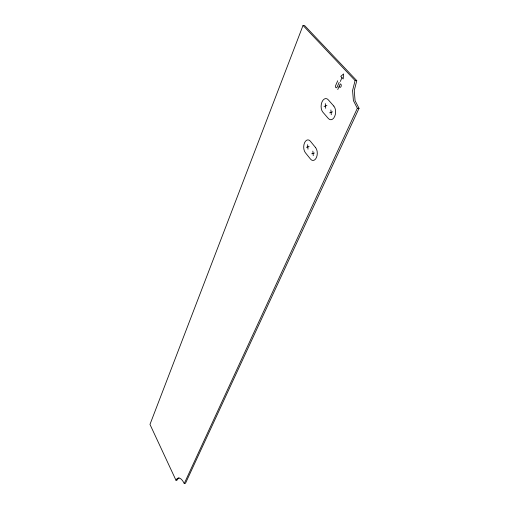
<?xml version="1.0" encoding="UTF-8"?>
<svg xmlns="http://www.w3.org/2000/svg" width="509" height="509" viewBox="0 0 509 509"><rect width="100%" height="100%" fill="white"/><g stroke="black" fill="none" stroke-linecap="round" stroke-linejoin="round"><path stroke-width="0.76" d="M303.033 25.45L355.078 80.562L352.578 90.519L353.405 100.61L357.343 108.277L184.239 483.55A13.056 5.421 78 0 0 175.993 480.286L149.977 424.417L303.033 25.45L304.662 25.603L356.764 80.651L354.258 90.596L355.078 100.667L359.023 108.328L185.505 483.251L184.239 483.55M337.702 80.791L335.666 85.493A1.508 0.903 -84.8 0 0 335.838 87.561A1.508 0.903 -84.8 0 0 337.111 87.077L339.159 82.375M340.33 81.453L341.991 77.642L343.2 78.94L343.6 73.945L340.782 76.344L341.902 77.546M337.747 89.571L340.031 84.348A0.821 0.496 -84.6 0 1 340.731 84.08L340.852 84.214A1.686 1.018 -84.6 0 1 341.049 86.536A1.686 1.018 -84.6 0 1 339.605 87.077L339.172 86.6M324.068 106.464L326.931 105.452M329.628 112.826L332.542 111.84M306.475 147.317L309.148 146.541M311.693 153.763L314.416 153.012M175.993 480.286L177.24 479.993A13.043 5.427 78 0 1 179.003 477.938M357.343 108.277L359.023 108.328M355.078 80.562L356.764 80.651M312.863 151.103L313.245 155.671M307.621 144.658L308.002 149.201M330.882 109.957L331.276 114.716M325.296 103.601L325.69 108.322M333.828 106.082L328.184 99.719A7.406 4.409 -86.1 0 0 322 101.921A7.406 4.409 -86.1 0 0 322.833 112.126L328.369 118.521A7.45 4.492 -86.2 0 0 334.699 116.415A7.45 4.492 -86.2 0 0 333.828 106.082M315.599 147.591L310.305 141.146A7.056 4.136 -88.6 0 0 304.528 142.838A7.056 4.136 -88.6 0 0 305.336 152.655L310.535 159.12A7.101 4.206 -88.8 0 0 316.445 157.523A7.101 4.206 -88.8 0 0 315.599 147.591"/></g></svg>
